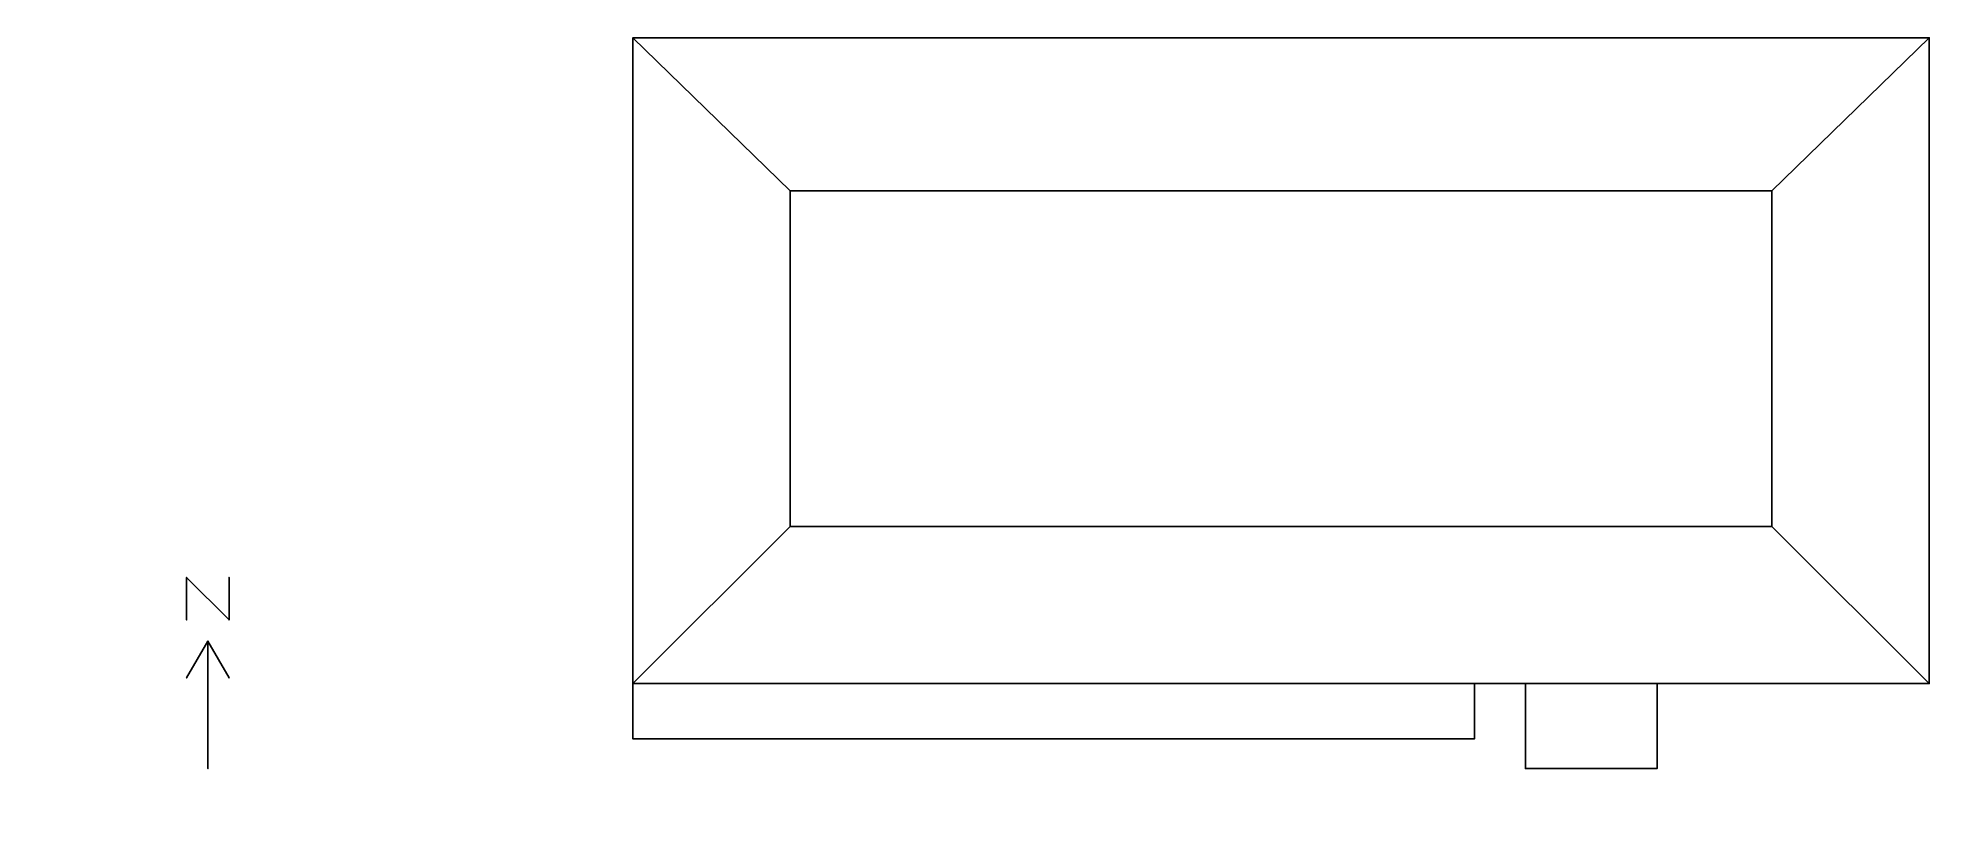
# Model space of a CAD drawing. Header units: metres. Extents: x -14 to 30.5, y -3.1 to 15.2.
import ezdxf

# ---------------------------------------------------------------- set-up
doc = ezdxf.new("R2010")
doc.units = ezdxf.units.M

msp = doc.modelspace()

# ---------------------------------------------------------------- linework, layer by layer
at = {"layer": '1', "color": 3}
for points in [[(-10.5, 2.5, 0.1), (-10.5, 2.5), (-10.5, 1.5), (-10.5, 1.5, 0.1)], [(-10.5, 2.5, 0.1), (-10.5, 2.5), (-9.5, 1.5), (-9.5, 1.5, 0.1)], [(-9.5, 2.5, 0.1), (-9.5, 2.5), (-9.5, 1.5), (-9.5, 1.5, 0.1)], [(-10, 1, 0.1), (-10, 1), (-10.5, 0.134), (-10.5, 0.134, 0.1)], [(-10, 1, 0.1), (-10, 1), (-10, -2), (-10, -2, 0.1)], [(-10, 1, 0.1), (-10, 1), (-9.5, 0.134), (-9.5, 0.134, 0.1)]]:
    msp.add_3dface(points, dxfattribs=at)
at = {"layer": 'CORE', "color": 43}
for points in [[(26.8, 11.6, 2.4), (26.8, 11.6), (3.7, 11.6), (3.7, 11.6, 2.4)], [(3.7, 11.6, 2.4), (3.7, 11.6), (3.7, 3.7), (3.7, 3.7, 2.4)], [(26.8, 3.7, 2.4), (26.8, 3.7), (26.8, 11.6), (26.8, 11.6, 2.4)], [(3.7, 3.7, 2.4), (3.7, 3.7), (26.8, 3.7), (26.8, 3.7, 2.4)]]:
    msp.add_3dface(points, dxfattribs=at)
at = {"layer": 'CORE', "color": 8}
msp.add_3dface([(26.8, 11.6), (26.8, 3.7), (3.7, 3.7), (3.7, 11.6)], dxfattribs=at)
at = {"layer": 'CORE', "color": 15}
msp.add_3dface([(3.7, 11.6, 2.4), (3.7, 3.7, 2.4), (26.8, 3.7, 2.4), (26.8, 11.6, 2.4)], dxfattribs=at)
at = {"layer": 'EAST_PERIMETER', "color": 43}
for points in [[(30.5, 15.2, 2.4), (30.5, 15.2), (26.8, 11.6), (26.8, 11.6, 2.4)], [(30.5, 0, 2.4), (30.5, 0), (30.5, 15.2), (30.5, 15.2, 2.4)], [(26.8, 11.6, 2.4), (26.8, 11.6), (26.8, 3.7), (26.8, 3.7, 2.4)], [(26.8, 3.7, 2.4), (26.8, 3.7), (30.5, 0), (30.5, 0, 2.4)]]:
    msp.add_3dface(points, dxfattribs=at)
at = {"layer": 'EAST_PERIMETER', "color": 8}
msp.add_3dface([(26.8, 11.6), (30.5, 15.2), (30.5, 0), (26.8, 3.7)], dxfattribs=at)
at = {"layer": 'EAST_PERIMETER', "color": 15}
msp.add_3dface([(26.8, 3.7, 2.4), (30.5, 0, 2.4), (30.5, 15.2, 2.4), (26.8, 11.6, 2.4)], dxfattribs=at)
at = {"layer": 'EAST_PERIMETER', "color": 143}
msp.add_3dface([(30.5, 3.8, 2.1), (30.5, 3.8, 0.9), (30.5, 11.4, 0.9), (30.5, 11.4, 2.1)], dxfattribs=at)
at = {"layer": 'NORTH_PERIMETER', "color": 43}
for points in [[(30.5, 15.2, 2.4), (30.5, 15.2), (0, 15.2), (0, 15.2, 2.4)], [(0, 15.2, 2.4), (0, 15.2), (3.7, 11.6), (3.7, 11.6, 2.4)], [(26.8, 11.6, 2.4), (26.8, 11.6), (30.5, 15.2), (30.5, 15.2, 2.4)], [(3.7, 11.6, 2.4), (3.7, 11.6), (26.8, 11.6), (26.8, 11.6, 2.4)]]:
    msp.add_3dface(points, dxfattribs=at)
at = {"layer": 'NORTH_PERIMETER', "color": 8}
msp.add_3dface([(26.8, 11.6), (3.7, 11.6), (0, 15.2), (30.5, 15.2)], dxfattribs=at)
at = {"layer": 'NORTH_PERIMETER', "color": 15}
msp.add_3dface([(30.5, 15.2, 2.4), (0, 15.2, 2.4), (3.7, 11.6, 2.4), (26.8, 11.6, 2.4)], dxfattribs=at)
at = {"layer": 'NORTH_PERIMETER', "color": 143}
for points in [[(9.1, 15.2, 2.1), (9.1, 15.2), (7, 15.2), (7, 15.2, 2.1)], [(27.4, 15.2, 2.1), (27.4, 15.2, 0.9), (13.7, 15.2, 0.9), (13.7, 15.2, 2.1)]]:
    msp.add_3dface(points, dxfattribs=at)
at = {"layer": 'PLENUM', "color": 43}
for points in [[(30.5, 15.2, 3), (30.5, 15.2, 2.4), (0, 15.2, 2.4), (0, 15.2, 3)], [(0, 15.2, 3), (0, 15.2, 2.4), (0, 0, 2.4), (0, 0, 3)], [(30.5, 0, 3), (30.5, 0, 2.4), (30.5, 15.2, 2.4), (30.5, 15.2, 3)], [(0, 0, 3), (0, 0, 2.4), (30.5, 0, 2.4), (30.5, 0, 3)]]:
    msp.add_3dface(points, dxfattribs=at)
at = {"layer": 'PLENUM', "color": 8}
for points in [[(26.8, 11.6, 2.4), (3.7, 11.6, 2.4), (0, 15.2, 2.4), (30.5, 15.2, 2.4)], [(3.7, 3.7, 2.4), (0, 0, 2.4), (0, 15.2, 2.4), (3.7, 11.6, 2.4)], [(26.8, 11.6, 2.4), (30.5, 15.2, 2.4), (30.5, 0, 2.4), (26.8, 3.7, 2.4)], [(26.8, 11.6, 2.4), (26.8, 3.7, 2.4), (3.7, 3.7, 2.4), (3.7, 11.6, 2.4)], [(26.8, 3.7, 2.4), (30.5, 0, 2.4), (0, 0, 2.4), (3.7, 3.7, 2.4)]]:
    msp.add_3dface(points, dxfattribs=at)
at = {"layer": 'PLENUM', "color": 15}
msp.add_3dface([(0, 15.2, 3), (0, 0, 3), (30.5, 0, 3), (30.5, 15.2, 3)], dxfattribs=at)
at = {"layer": 'SOUTH_PERIMETER', "color": 43}
for points in [[(3.7, 3.7, 2.4), (3.7, 3.7), (0, 0), (0, 0, 2.4)], [(26.8, 3.7, 2.4), (26.8, 3.7), (3.7, 3.7), (3.7, 3.7, 2.4)], [(30.5, 0, 2.4), (30.5, 0), (26.8, 3.7), (26.8, 3.7, 2.4)], [(0, 0, 2.4), (0, 0), (30.5, 0), (30.5, 0, 2.4)]]:
    msp.add_3dface(points, dxfattribs=at)
at = {"layer": 'SOUTH_PERIMETER', "color": 8}
msp.add_3dface([(26.8, 3.7), (30.5, 0), (0, 0), (3.7, 3.7)], dxfattribs=at)
at = {"layer": 'SOUTH_PERIMETER', "color": 15}
msp.add_3dface([(3.7, 3.7, 2.4), (0, 0, 2.4), (30.5, 0, 2.4), (26.8, 3.7, 2.4)], dxfattribs=at)
at = {"layer": 'SOUTH_PERIMETER', "color": 13}
for points in [[(0, -1.3, 2.2), (0, 0, 2.2), (19.8, 0, 2.2), (19.8, -1.3, 2.2)], [(19.8, -1.3, 2.2), (19.8, 0, 2.2), (0, 0, 2.2), (0, -1.3, 2.2)], [(21, -2, 2.6), (21, 0, 2.6), (24.1, 0, 2.6), (24.1, -2, 2.6)], [(24.1, -2, 2.6), (24.1, 0, 2.6), (21, 0, 2.6), (21, -2, 2.6)]]:
    msp.add_3dface(points, dxfattribs=at)
at = {"layer": 'SOUTH_PERIMETER', "color": 143}
for points in [[(3, 0, 2.1), (3, 0, 0.9), (16.8, 0, 0.9), (16.8, 0, 2.1)], [(21.3, 0, 2.4), (21.3, 0), (23.8, 0), (23.8, 0, 2.4)]]:
    msp.add_3dface(points, dxfattribs=at)
at = {"layer": 'WEST_PERIMETER', "color": 43}
for points in [[(0, 15.2, 2.4), (0, 15.2), (0, 0), (0, 0, 2.4)], [(3.7, 11.6, 2.4), (3.7, 11.6), (0, 15.2), (0, 15.2, 2.4)], [(3.7, 3.7, 2.4), (3.7, 3.7), (3.7, 11.6), (3.7, 11.6, 2.4)], [(0, 0, 2.4), (0, 0), (3.7, 3.7), (3.7, 3.7, 2.4)]]:
    msp.add_3dface(points, dxfattribs=at)
at = {"layer": 'WEST_PERIMETER', "color": 8}
msp.add_3dface([(3.7, 3.7), (0, 0), (0, 15.2), (3.7, 11.6)], dxfattribs=at)
at = {"layer": 'WEST_PERIMETER', "color": 15}
msp.add_3dface([(3.7, 11.6, 2.4), (0, 15.2, 2.4), (0, 0, 2.4), (3.7, 3.7, 2.4)], dxfattribs=at)
at = {"layer": 'WEST_PERIMETER', "color": 143}
msp.add_3dface([(0, 11.4, 2.1), (0, 11.4, 0.9), (0, 3.8, 0.9), (0, 3.8, 2.1)], dxfattribs=at)

doc.saveas('drawing.dxf')
